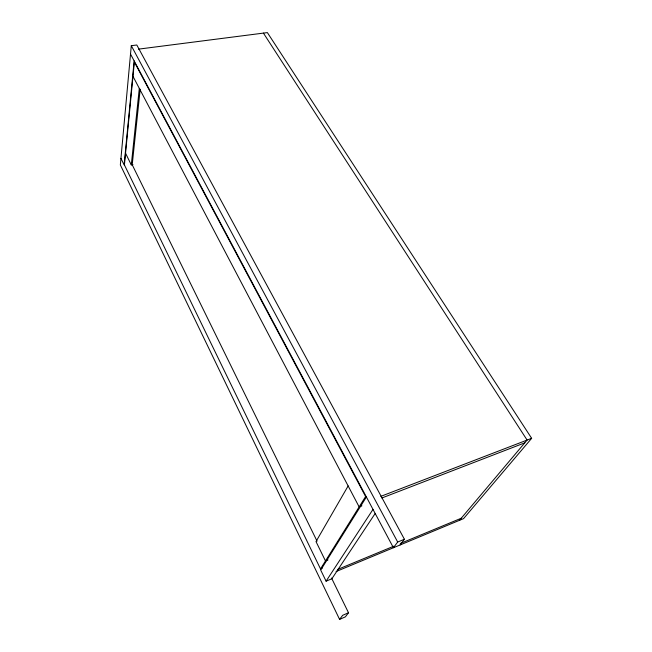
<?xml version="1.0" encoding="UTF-8"?>
<svg xmlns="http://www.w3.org/2000/svg" width="652" height="652" viewBox="0 0 652 652"><rect width="100%" height="100%" fill="white"/><g stroke="black" fill="none" stroke-linecap="round" stroke-linejoin="round"><path stroke-width="0.98" d="M400.067 544.958L404.411 539.253L136.814 44.996L131.288 45.689L120.343 164.923L339.594 619.4L345.397 616.841L348.51 612.75L331.518 578.014M134.149 60.897L124.133 164.923L120.946 158.363M132.967 164.614L131.296 164.915L139.308 88.379M140.196 89.242L132.209 164.752L317.059 541.168M348.144 485.944L316 541.584L325.478 560.932L327.997 559.905M320.507 568.911L365.617 496.522L134.361 62.03L124.418 164.923L320.507 568.911L322.161 568.234M366.391 496.995L320.702 570.076L326.09 581.177L331.884 578.756L375.096 513.597M326.09 581.177L373.001 509.399M339.594 619.4L342.65 615.325L348.51 612.75M404.411 539.253L397.687 542.032L393.409 547.721L130.522 54.083M459.481 520.32L527.109 440.067L263.416 33.105M138.403 49.153L267.377 32.6L531.657 438.315L463.548 518.633L336.09 571.543M337.402 569.546L393.686 546.229M400.255 543.507L461.233 518.242M381.868 497.989L524.762 442.847M361.909 505.838L359.146 506.906L132.975 76.333M380.801 496.359L531.657 438.315M131.288 45.689L397.687 542.032M125.551 153.204L131.296 164.915"/></g></svg>
